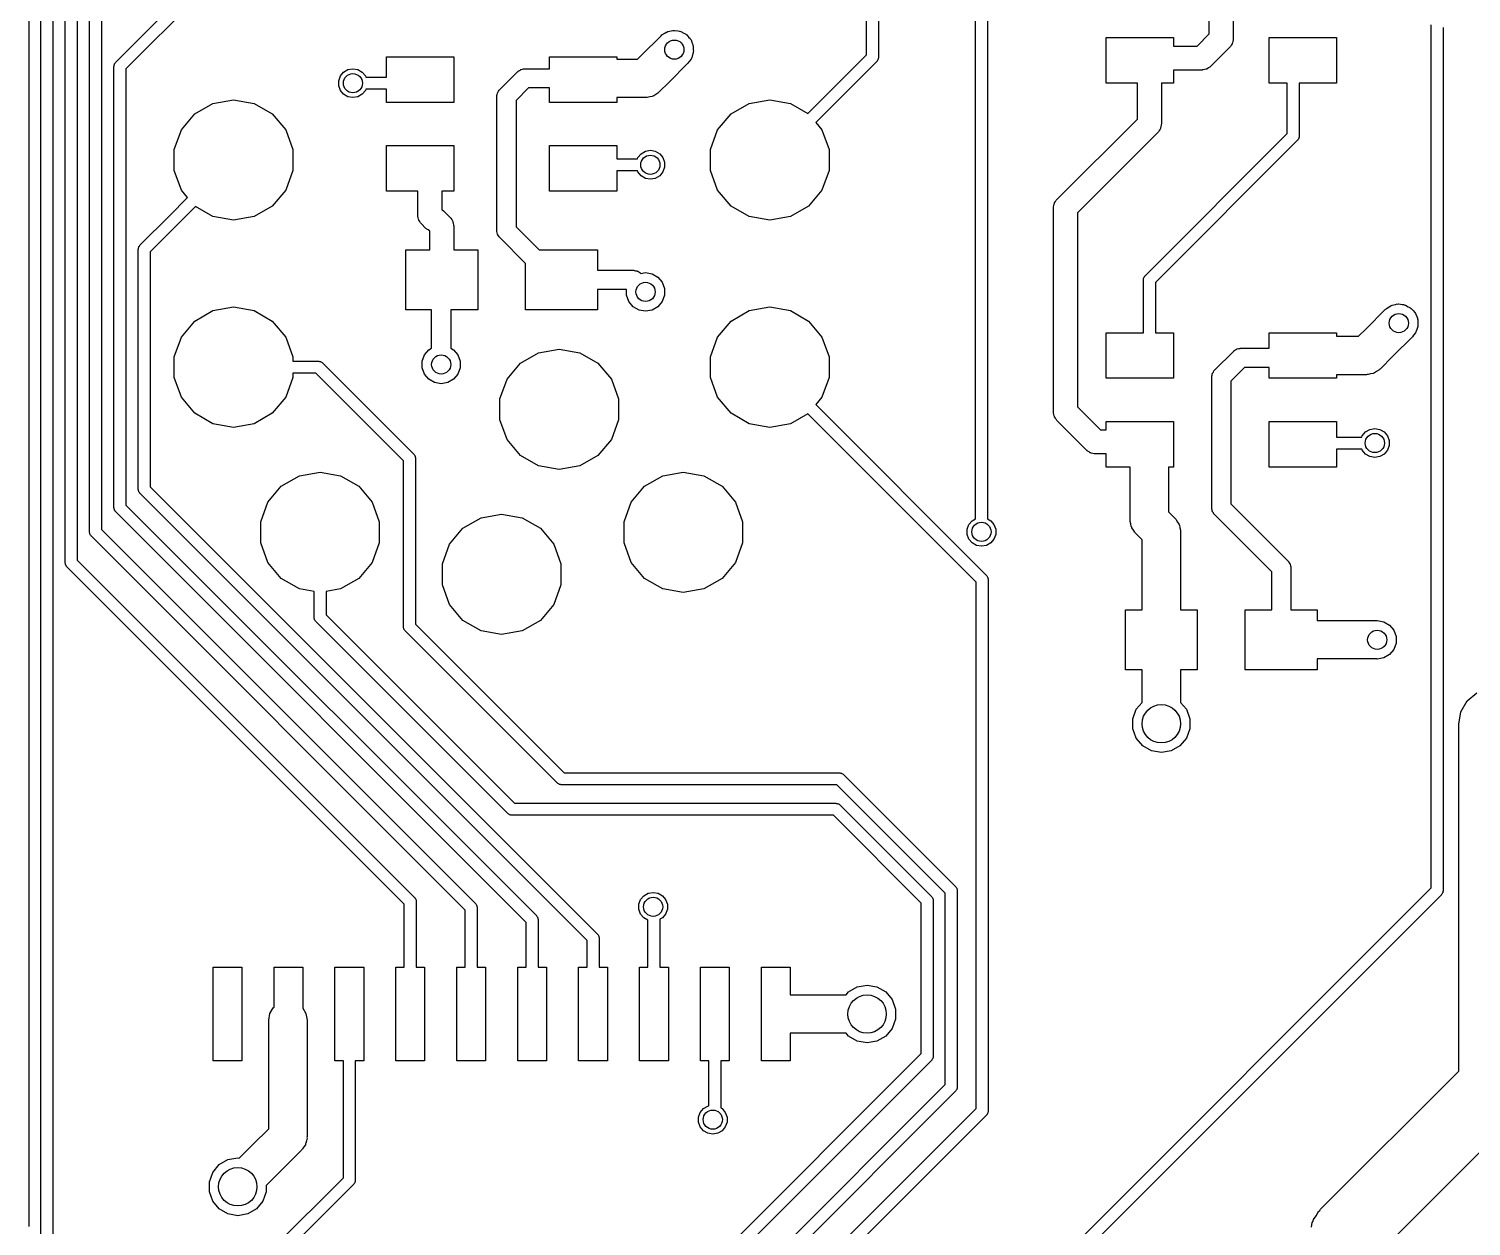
# Model space of a CAD drawing. Extents: x 74 to 228, y -104 to -43.
# Drawn here: x 100.14 to 130.21, y -82.22 to -57.27 of the extents above; entities that cross this region are included whole.
import ezdxf

# ---------------------------------------------------------------- set-up
doc = ezdxf.new("R2010")
doc.units = 0
doc.header["$MEASUREMENT"] = 0
doc.layers.add('BLACK', color=7, linetype='CONTINUOUS')

msp = doc.modelspace()

# ---------------------------------------------------------------- linework, layer by layer
at = {"layer": 'Black'}
for p, q in [((119.875, -67.4797), (119.875, -47.075)), ((120.125, -47), (120.125, -67.4797)), ((117.854, -50.779), (117.854, -57.859)), ((117.604, -57.8072), (117.604, -50.8308)), ((100.145, -54.2813), (100.145, -82.2245)), ((100.395, -82.9427), (100.395, -54.4795)), ((100.645, -54.5313), (100.645, -82.9945)), ((100.903, -68.3895), (100.903, -54.7215)), ((101.153, -54.7733), (101.153, -68.3377)), ((125.25, -55), (125.25, -57.475)), ((101.411, -67.7545), (101.411, -55.1477)), ((101.661, -55.1995), (101.661, -67.7027)), ((124.75, -57.3714), (124.75, -55.1036)), ((101.956, -57.9611), (103.454, -56.463)), ((103.619, -56.6513), (102.169, -58.1013)), ((112.917, -57.8172), (113.317, -57.4172)), ((113.317, -57.4172), (113.327, -57.4104)), ((113.327, -57.4104), (113.342, -57.3924)), ((113.342, -57.3924), (113.402, -57.3576)), ((113.402, -57.3576), (113.431, -57.3375)), ((113.431, -57.3375), (113.442, -57.3344)), ((113.442, -57.3344), (113.463, -57.3227)), ((113.463, -57.3227), (113.531, -57.3106)), ((113.531, -57.3106), (113.565, -57.3015)), ((113.565, -57.3015), (113.577, -57.3026)), ((113.577, -57.3026), (113.6, -57.2985)), ((113.6, -57.2985), (113.669, -57.3106)), ((113.669, -57.3106), (113.704, -57.3136)), ((113.704, -57.3136), (113.714, -57.3186)), ((113.714, -57.3186), (113.737, -57.3227)), ((113.737, -57.3227), (113.798, -57.3576)), ((113.798, -57.3576), (113.829, -57.3723)), ((113.829, -57.3723), (113.838, -57.3807)), ((113.838, -57.3807), (113.858, -57.3924)), ((113.858, -57.3924), (113.903, -57.4458)), ((124.496, -57.625), (124.75, -57.3714)), ((129.375, -75.1722), (129.375, -57.1842)), ((129.625, -57.236), (129.625, -75.224)), ((113.903, -57.4458), (113.928, -57.4706)), ((113.928, -57.4706), (113.933, -57.4813)), ((113.933, -57.4813), (113.948, -57.4992)), ((113.948, -57.4992), (113.972, -57.5648)), ((113.972, -57.5648), (113.986, -57.5965)), ((113.986, -57.5965), (113.987, -57.6082)), ((113.987, -57.6082), (113.995, -57.6303)), ((113.995, -57.6303), (113.995, -57.7)), ((113.995, -57.7), (113.998, -57.7349)), ((122.6, -58.4), (122.6, -57.45)), ((122.6, -57.45), (124, -57.45)), ((124, -57.45), (124, -57.625)), ((124, -57.625), (124.496, -57.625)), ((125.177, -57.6518), (124.777, -58.0518)), ((125.183, -57.6428), (125.177, -57.6518)), ((125.192, -57.6357), (125.183, -57.6428)), ((125.208, -57.6074), (125.192, -57.6357)), ((125.227, -57.5807), (125.208, -57.6074)), ((125.229, -57.57), (125.227, -57.5807)), ((125.235, -57.5605), (125.229, -57.57)), ((125.241, -57.5283), (125.235, -57.5605)), ((125.249, -57.4968), (125.241, -57.5283)), ((125.25, -57.475), (125.248, -57.4858)), ((125.248, -57.4858), (125.249, -57.4968)), ((126, -58.4), (126, -57.45)), ((126, -57.45), (127.4, -57.45)), ((127.4, -57.45), (127.4, -58.4)), ((101.924, -58.0228), (101.927, -58.0067)), ((101.927, -58.0067), (101.93, -58.002)), ((101.93, -58.002), (101.931, -57.9967)), ((101.931, -57.9967), (101.941, -57.9833)), ((101.941, -57.9833), (101.949, -57.9692)), ((101.949, -57.9692), (101.953, -57.9656)), ((101.953, -57.9656), (101.956, -57.9611)), ((107.6, -58.275), (107.6, -57.85)), ((107.6, -57.85), (109, -57.85)), ((109, -57.85), (109, -58.8)), ((111, -58.1), (111, -57.85)), ((111, -57.85), (112.4, -57.85)), ((112.4, -57.85), (112.4, -57.9)), ((112.4, -57.9), (112.834, -57.9)), ((112.834, -57.9), (112.917, -57.8172)), ((112.917, -57.8172), (112.917, -57.8172)), ((113.883, -57.9828), (113.483, -58.3828)), ((113.903, -57.9542), (113.883, -57.9828)), ((113.948, -57.9008), (113.903, -57.9542)), ((113.956, -57.8787), (113.948, -57.9008)), ((113.963, -57.8691), (113.956, -57.8787)), ((113.972, -57.8352), (113.963, -57.8691)), ((113.995, -57.7697), (113.972, -57.8352)), ((113.998, -57.7349), (113.995, -57.7462)), ((113.995, -57.7462), (113.995, -57.7697)), ((116.381, -59.0307), (117.604, -57.8072)), ((117.817, -57.9474), (116.546, -59.219)), ((117.821, -57.9429), (117.817, -57.9474)), ((117.825, -57.9393), (117.821, -57.9429)), ((117.833, -57.9252), (117.825, -57.9393)), ((117.842, -57.9118), (117.833, -57.9252)), ((117.844, -57.9065), (117.842, -57.9118)), ((117.846, -57.9018), (117.844, -57.9065)), ((117.849, -57.8857), (117.846, -57.9018)), ((117.854, -57.8699), (117.849, -57.8857)), ((117.854, -57.859), (117.853, -57.8644)), ((117.853, -57.8644), (117.854, -57.8699)), ((101.919, -58.0495), (101.92, -58.0441)), ((101.919, -67.2465), (101.919, -58.0495)), ((101.92, -58.0386), (101.924, -58.0228)), ((101.92, -58.0441), (101.92, -58.0386)), ((102.169, -58.1013), (102.169, -67.1947)), ((106.603, -58.3477), (106.639, -58.2494)), ((106.639, -58.2494), (106.706, -58.1693)), ((106.706, -58.1693), (106.797, -58.117)), ((106.797, -58.117), (106.9, -58.0989)), ((106.9, -58.0989), (107.003, -58.117)), ((107.003, -58.117), (107.094, -58.1693)), ((107.094, -58.1693), (107.161, -58.2494)), ((107.161, -58.2494), (107.17, -58.275)), ((107.17, -58.275), (107.324, -58.275)), ((107.324, -58.275), (107.6, -58.275)), ((109.959, -58.5336), (110.334, -58.1586)), ((110.334, -58.1586), (110.341, -58.1535)), ((110.341, -58.1535), (110.346, -58.1468)), ((110.346, -58.1468), (110.369, -58.1337)), ((110.369, -58.1337), (110.39, -58.1187)), ((110.39, -58.1187), (110.399, -58.1165)), ((110.399, -58.1165), (110.407, -58.1121)), ((110.407, -58.1121), (110.432, -58.1075)), ((110.432, -58.1075), (110.458, -58.1008)), ((110.458, -58.1008), (110.466, -58.1015)), ((110.466, -58.1015), (110.475, -58.1)), ((110.475, -58.1), (111, -58.1)), ((124.6, -58.125), (124, -58.125)), ((124, -58.125), (124, -58.4)), ((124.611, -58.1231), (124.6, -58.125)), ((124.622, -58.124), (124.611, -58.1231)), ((124.653, -58.1156), (124.622, -58.124)), ((124.686, -58.1099), (124.653, -58.1156)), ((124.695, -58.1044), (124.686, -58.1099)), ((124.706, -58.1016), (124.695, -58.1044)), ((124.732, -58.0828), (124.706, -58.1016)), ((124.761, -58.0665), (124.732, -58.0828)), ((124.768, -58.0581), (124.761, -58.0665)), ((124.777, -58.0518), (124.768, -58.0581)), ((106.603, -58.4523), (106.603, -58.3477)), ((106.639, -58.5506), (106.603, -58.4523)), ((106.706, -58.6307), (106.639, -58.5506)), ((107.161, -58.5506), (107.094, -58.6307)), ((107.17, -58.525), (107.161, -58.5506)), ((107.324, -58.525), (107.17, -58.525)), ((107.6, -58.525), (107.324, -58.525)), ((107.6, -58.8), (107.6, -58.525)), ((109.908, -58.6323), (109.912, -58.6066)), ((109.912, -58.6066), (109.916, -58.599)), ((109.916, -58.599), (109.919, -58.5905)), ((109.919, -58.5905), (109.934, -58.5691)), ((109.934, -58.5691), (109.947, -58.5464)), ((109.947, -58.5464), (109.954, -58.5408)), ((109.954, -58.5408), (109.959, -58.5336)), ((110.558, -58.5), (110.3, -58.7578)), ((111, -58.5), (110.558, -58.5)), ((111, -58.8), (111, -58.5)), ((113.257, -58.6064), (113.212, -58.6325)), ((113.268, -58.5929), (113.257, -58.6064)), ((113.283, -58.5828), (113.268, -58.5929)), ((113.483, -58.3828), (113.283, -58.5828)), ((113.483, -58.3828), (113.483, -58.3828)), ((123.25, -58.4), (122.6, -58.4)), ((123.25, -59.1464), (123.25, -58.4)), ((124, -58.4), (123.75, -58.4)), ((123.75, -58.4), (123.75, -59.25)), ((126.375, -58.4), (126, -58.4)), ((126.375, -59.4482), (126.375, -58.4)), ((127.4, -58.4), (126.625, -58.4)), ((126.625, -58.4), (126.625, -59.5)), ((103.605, -59.0388), (103.983, -58.8209)), ((103.983, -58.8209), (104.412, -58.7452)), ((104.412, -58.7452), (104.841, -58.8209)), ((104.841, -58.8209), (105.219, -59.0388)), ((106.797, -58.683), (106.706, -58.6307)), ((106.9, -58.7011), (106.797, -58.683)), ((107.003, -58.683), (106.9, -58.7011)), ((107.094, -58.6307), (107.003, -58.683)), ((109, -58.8), (107.6, -58.8)), ((109.9, -58.675), (109.902, -58.6663)), ((109.9, -61.475), (109.9, -58.675)), ((109.901, -58.6576), (109.908, -58.6323)), ((109.902, -58.6663), (109.901, -58.6576)), ((110.3, -58.7578), (110.3, -61.3922)), ((112.4, -58.8), (111, -58.8)), ((113, -58.7), (112.4, -58.7)), ((112.4, -58.7), (112.4, -58.8)), ((113.017, -58.6969), (113, -58.7)), ((113.035, -58.6985), (113.017, -58.6969)), ((113.085, -58.685), (113.035, -58.6985)), ((113.137, -58.6759), (113.085, -58.685)), ((113.152, -58.6671), (113.137, -58.6759)), ((113.169, -58.6625), (113.152, -58.6671)), ((113.212, -58.6325), (113.169, -58.6625)), ((114.781, -59.0388), (115.159, -58.8209)), ((115.159, -58.8209), (115.588, -58.7452)), ((115.588, -58.7452), (116.017, -58.8209)), ((116.017, -58.8209), (116.381, -59.0307)), ((103.325, -59.3726), (103.605, -59.0388)), ((105.219, -59.0388), (105.499, -59.3726)), ((114.501, -59.3726), (114.781, -59.0388)), ((116.546, -59.219), (116.675, -59.3726)), ((121.573, -60.8232), (123.25, -59.1464)), ((103.176, -59.7821), (103.325, -59.3726)), ((105.499, -59.3726), (105.648, -59.7821)), ((114.352, -59.7821), (114.501, -59.3726)), ((116.675, -59.3726), (116.824, -59.7821)), ((123.677, -59.4268), (122, -61.1036)), ((123.412, -62.4116), (126.375, -59.4482)), ((123.683, -59.4178), (123.677, -59.4268)), ((123.692, -59.4107), (123.683, -59.4178)), ((123.708, -59.3824), (123.692, -59.4107)), ((123.727, -59.3557), (123.708, -59.3824)), ((123.729, -59.345), (123.727, -59.3557)), ((123.735, -59.3355), (123.729, -59.345)), ((123.741, -59.3033), (123.735, -59.3355)), ((123.749, -59.2718), (123.741, -59.3033)), ((123.75, -59.25), (123.748, -59.2608)), ((123.748, -59.2608), (123.749, -59.2718)), ((126.625, -59.5109), (126.62, -59.5267)), ((126.625, -59.5), (126.624, -59.5054)), ((126.624, -59.5054), (126.625, -59.5109)), ((103.176, -60.2179), (103.176, -59.7821)), ((105.648, -59.7821), (105.648, -60.2179)), ((107.6, -60.65), (107.6, -59.7)), ((107.6, -59.7), (109, -59.7)), ((109, -59.7), (109, -60.65)), ((111, -60.65), (111, -59.7)), ((111, -59.7), (112.4, -59.7)), ((112.4, -59.7), (112.4, -59.975)), ((112.906, -59.8693), (112.997, -59.817)), ((112.997, -59.817), (113.1, -59.7989)), ((113.1, -59.7989), (113.203, -59.817)), ((113.203, -59.817), (113.294, -59.8693)), ((114.352, -60.2179), (114.352, -59.7821)), ((116.824, -59.7821), (116.824, -60.2179)), ((126.588, -59.5884), (123.625, -62.5518)), ((126.592, -59.5839), (126.588, -59.5884)), ((126.596, -59.5803), (126.592, -59.5839)), ((126.604, -59.5662), (126.596, -59.5803)), ((126.613, -59.5528), (126.604, -59.5662)), ((126.615, -59.5475), (126.613, -59.5528)), ((126.617, -59.5428), (126.615, -59.5475)), ((126.62, -59.5267), (126.617, -59.5428)), ((112.4, -59.975), (112.676, -59.975)), ((112.676, -59.975), (112.83, -59.975)), ((112.83, -59.975), (112.839, -59.9494)), ((112.839, -59.9494), (112.906, -59.8693)), ((113.294, -59.8693), (113.361, -59.9494)), ((113.361, -59.9494), (113.397, -60.0477)), ((113.397, -60.0477), (113.397, -60.1523)), ((103.325, -60.6274), (103.176, -60.2179)), ((105.648, -60.2179), (105.499, -60.6274)), ((112.676, -60.225), (112.4, -60.225)), ((112.4, -60.225), (112.4, -60.65)), ((112.83, -60.225), (112.676, -60.225)), ((112.839, -60.2506), (112.83, -60.225)), ((112.906, -60.3307), (112.839, -60.2506)), ((112.997, -60.383), (112.906, -60.3307)), ((113.1, -60.4011), (112.997, -60.383)), ((113.203, -60.383), (113.1, -60.4011)), ((113.294, -60.3307), (113.203, -60.383)), ((113.361, -60.2506), (113.294, -60.3307)), ((113.397, -60.1523), (113.361, -60.2506)), ((114.501, -60.6274), (114.352, -60.2179)), ((116.824, -60.2179), (116.675, -60.6274)), ((103.454, -60.781), (103.325, -60.6274)), ((105.499, -60.6274), (105.219, -60.9612)), ((108.25, -60.65), (107.6, -60.65)), ((108.25, -61.15), (108.25, -60.65)), ((109, -60.65), (108.75, -60.65)), ((108.75, -60.65), (108.75, -61.037)), ((112.4, -60.65), (111, -60.65)), ((114.781, -60.9612), (114.501, -60.6274)), ((116.675, -60.6274), (116.395, -60.9612)), ((103.074, -61.1616), (103.454, -60.781)), ((103.619, -60.9693), (103.25, -61.3384)), ((103.983, -61.1791), (103.619, -60.9693)), ((105.219, -60.9612), (104.841, -61.1791)), ((115.159, -61.1791), (114.781, -60.9612)), ((116.395, -60.9612), (116.017, -61.1791)), ((121.5, -61), (121.502, -60.9892)), ((121.5, -65.25), (121.5, -61)), ((121.501, -60.9782), (121.509, -60.9467)), ((121.502, -60.9892), (121.501, -60.9782)), ((121.509, -60.9467), (121.515, -60.9145)), ((121.515, -60.9145), (121.521, -60.905)), ((121.521, -60.905), (121.523, -60.8943)), ((121.523, -60.8943), (121.542, -60.8676)), ((121.542, -60.8676), (121.558, -60.8393)), ((121.558, -60.8393), (121.567, -60.8322)), ((121.567, -60.8322), (121.573, -60.8232)), ((102.464, -61.7711), (103.074, -61.1616)), ((103.074, -61.1616), (103.074, -61.1616)), ((104.412, -61.2548), (103.983, -61.1791)), ((104.841, -61.1791), (104.412, -61.2548)), ((108.252, -61.1608), (108.25, -61.15)), ((108.251, -61.1718), (108.252, -61.1608)), ((108.259, -61.2033), (108.251, -61.1718)), ((108.265, -61.2355), (108.259, -61.2033)), ((108.271, -61.245), (108.265, -61.2355)), ((108.273, -61.2557), (108.271, -61.245)), ((108.292, -61.2824), (108.273, -61.2557)), ((108.308, -61.3107), (108.292, -61.2824)), ((108.317, -61.3178), (108.308, -61.3107)), ((108.323, -61.3268), (108.317, -61.3178)), ((108.423, -61.4268), (108.323, -61.3268)), ((108.75, -61.037), (108.757, -61.0422)), ((108.757, -61.0422), (108.786, -61.0585)), ((108.786, -61.0585), (108.793, -61.0669)), ((108.793, -61.0669), (108.802, -61.0732)), ((108.802, -61.0732), (108.927, -61.1982)), ((108.927, -61.1982), (108.933, -61.2072)), ((108.933, -61.2072), (108.942, -61.2143)), ((108.942, -61.2143), (108.958, -61.2426)), ((108.958, -61.2426), (108.977, -61.2693)), ((108.977, -61.2693), (108.979, -61.28)), ((108.979, -61.28), (108.985, -61.2895)), ((108.985, -61.2895), (108.991, -61.3217)), ((108.991, -61.3217), (108.999, -61.3532)), ((115.588, -61.2548), (115.159, -61.1791)), ((116.017, -61.1791), (115.588, -61.2548)), ((122, -61.1036), (122, -65.1464)), ((103.25, -61.3384), (102.677, -61.9113)), ((103.25, -61.3384), (103.25, -61.3384)), ((108.432, -61.4331), (108.423, -61.4268)), ((108.439, -61.4415), (108.432, -61.4331)), ((108.468, -61.4578), (108.439, -61.4415)), ((108.494, -61.4766), (108.468, -61.4578)), ((108.499, -61.4779), (108.494, -61.4766)), ((108.5, -61.4786), (108.499, -61.4779)), ((108.5, -61.875), (108.5, -61.4786)), ((108.999, -61.3532), (108.998, -61.3642)), ((108.998, -61.3642), (109, -61.375)), ((109, -61.375), (109, -61.875)), ((109.902, -61.4837), (109.9, -61.475)), ((109.901, -61.4924), (109.902, -61.4837)), ((109.908, -61.5177), (109.901, -61.4924)), ((109.912, -61.5434), (109.908, -61.5177)), ((109.916, -61.551), (109.912, -61.5434)), ((109.919, -61.5595), (109.916, -61.551)), ((109.934, -61.5809), (109.919, -61.5595)), ((109.947, -61.6036), (109.934, -61.5809)), ((109.954, -61.6092), (109.947, -61.6036)), ((109.959, -61.6164), (109.954, -61.6092)), ((110.5, -62.1578), (109.959, -61.6164)), ((110.3, -61.3922), (110.783, -61.875)), ((102.427, -61.8595), (102.428, -61.8541)), ((102.427, -66.8655), (102.427, -61.8595)), ((102.428, -61.8486), (102.432, -61.8328)), ((102.428, -61.8541), (102.428, -61.8486)), ((102.432, -61.8328), (102.435, -61.8167)), ((102.435, -61.8167), (102.438, -61.812)), ((102.438, -61.812), (102.439, -61.8067)), ((102.439, -61.8067), (102.449, -61.7933)), ((102.449, -61.7933), (102.457, -61.7792)), ((102.457, -61.7792), (102.461, -61.7756)), ((102.461, -61.7756), (102.464, -61.7711)), ((102.677, -61.9113), (102.677, -66.8137)), ((108, -63.125), (108, -61.875)), ((108, -61.875), (108.5, -61.875)), ((109, -61.875), (109.5, -61.875)), ((109.5, -61.875), (109.5, -63.125)), ((110.783, -61.875), (112, -61.875)), ((112, -61.875), (112, -62.3)), ((110.5, -63.125), (110.5, -62.1578)), ((112, -62.3), (112.75, -62.3)), ((112.75, -62.3), (112.759, -62.3015)), ((112.759, -62.3015), (112.767, -62.3008)), ((112.767, -62.3008), (112.793, -62.3075)), ((112.793, -62.3075), (112.818, -62.3121)), ((112.818, -62.3121), (112.826, -62.3165)), ((112.826, -62.3165), (112.835, -62.3187)), ((112.835, -62.3187), (112.856, -62.3337)), ((112.856, -62.3337), (112.879, -62.3468)), ((112.879, -62.3468), (112.884, -62.3535)), ((112.884, -62.3535), (112.891, -62.3586)), ((112.891, -62.3586), (112.899, -62.3663)), ((112.899, -62.3663), (113, -62.3485)), ((113, -62.3485), (113.137, -62.3727)), ((113.137, -62.3727), (113.258, -62.4424)), ((113.258, -62.4424), (113.348, -62.5492)), ((123.375, -62.4891), (123.38, -62.4733)), ((123.376, -62.4946), (123.375, -62.4891)), ((123.375, -62.5), (123.376, -62.4946)), ((123.375, -63.6), (123.375, -62.5)), ((123.38, -62.4733), (123.383, -62.4572)), ((123.383, -62.4572), (123.385, -62.4525)), ((123.385, -62.4525), (123.387, -62.4472)), ((123.387, -62.4472), (123.396, -62.4338)), ((123.396, -62.4338), (123.404, -62.4197)), ((123.404, -62.4197), (123.408, -62.4161)), ((123.408, -62.4161), (123.412, -62.4116)), ((112.605, -62.7), (112, -62.7)), ((112, -62.7), (112, -63.125)), ((112.605, -62.8197), (112.605, -62.7)), ((112.652, -62.9508), (112.605, -62.8197)), ((113.348, -62.5492), (113.395, -62.6803)), ((113.395, -62.8197), (113.348, -62.9508)), ((113.395, -62.6803), (113.395, -62.8197)), ((123.625, -62.5518), (123.625, -63.6)), ((103.983, -63.1389), (104.412, -63.0632)), ((104.412, -63.0632), (104.841, -63.1389)), ((108.54, -63.125), (108, -63.125)), ((108.54, -63.9209), (108.54, -63.125)), ((109.5, -63.125), (108.94, -63.125)), ((108.94, -63.125), (108.94, -63.9209)), ((112, -63.125), (110.5, -63.125)), ((112.742, -63.0576), (112.652, -62.9508)), ((112.863, -63.1273), (112.742, -63.0576)), ((113, -63.1515), (112.863, -63.1273)), ((113.137, -63.1273), (113, -63.1515)), ((113.258, -63.0576), (113.137, -63.1273)), ((113.348, -62.9508), (113.258, -63.0576)), ((115.159, -63.1389), (115.588, -63.0632)), ((115.588, -63.0632), (116.017, -63.1389)), ((128.017, -63.5172), (128.417, -63.1172)), ((128.417, -63.1172), (128.427, -63.1104)), ((128.427, -63.1104), (128.442, -63.0924)), ((128.442, -63.0924), (128.502, -63.0575)), ((128.502, -63.0575), (128.531, -63.0375)), ((128.531, -63.0375), (128.542, -63.0344)), ((128.542, -63.0344), (128.563, -63.0227)), ((128.563, -63.0227), (128.631, -63.0106)), ((128.631, -63.0106), (128.665, -63.0015)), ((128.665, -63.0015), (128.677, -63.0025)), ((128.677, -63.0025), (128.7, -62.9985)), ((128.7, -62.9985), (128.769, -63.0106)), ((128.769, -63.0106), (128.804, -63.0136)), ((128.804, -63.0136), (128.814, -63.0186)), ((128.814, -63.0186), (128.837, -63.0227)), ((128.837, -63.0227), (128.898, -63.0575)), ((128.898, -63.0575), (128.929, -63.0723)), ((128.929, -63.0723), (128.938, -63.0807)), ((128.938, -63.0807), (128.958, -63.0924)), ((128.958, -63.0924), (129.003, -63.1458)), ((103.325, -63.6906), (103.605, -63.3568)), ((103.605, -63.3568), (103.983, -63.1389)), ((104.841, -63.1389), (105.219, -63.3568)), ((105.219, -63.3568), (105.499, -63.6906)), ((114.501, -63.6906), (114.781, -63.3568)), ((114.781, -63.3568), (115.159, -63.1389)), ((116.017, -63.1389), (116.395, -63.3568)), ((116.395, -63.3568), (116.675, -63.6906)), ((129.003, -63.1458), (129.028, -63.1706)), ((129.028, -63.1706), (129.033, -63.1813)), ((129.033, -63.1813), (129.048, -63.1992)), ((129.048, -63.1992), (129.072, -63.2648)), ((129.072, -63.2648), (129.086, -63.2965)), ((129.086, -63.2965), (129.087, -63.3082)), ((129.087, -63.3082), (129.095, -63.3303)), ((129.095, -63.3303), (129.095, -63.4)), ((129.095, -63.4), (129.098, -63.4349)), ((103.176, -64.1001), (103.325, -63.6906)), ((105.499, -63.6906), (105.648, -64.1001)), ((114.352, -64.1001), (114.501, -63.6906)), ((116.675, -63.6906), (116.824, -64.1001)), ((122.6, -64.55), (122.6, -63.6)), ((122.6, -63.6), (123.375, -63.6)), ((123.625, -63.6), (124, -63.6)), ((124, -63.6), (124, -64.55)), ((126, -63.925), (126, -63.6)), ((126, -63.6), (127.4, -63.6)), ((127.4, -63.6), (127.4, -63.675)), ((127.4, -63.675), (127.859, -63.675)), ((127.859, -63.675), (128.017, -63.5172)), ((128.983, -63.6828), (128.583, -64.0828)), ((129.003, -63.6542), (128.983, -63.6828)), ((129.048, -63.6008), (129.003, -63.6542)), ((129.056, -63.5787), (129.048, -63.6008)), ((129.063, -63.569), (129.056, -63.5787)), ((129.072, -63.5352), (129.063, -63.569)), ((129.095, -63.4697), (129.072, -63.5352)), ((129.098, -63.4349), (129.095, -63.4462)), ((129.095, -63.4462), (129.095, -63.4697)), ((108.392, -64.0612), (108.482, -63.9544)), ((108.482, -63.9544), (108.54, -63.9209)), ((108.94, -63.9209), (108.998, -63.9544)), ((108.998, -63.9544), (109.088, -64.0612)), ((110.393, -64.2358), (110.771, -64.0179)), ((110.771, -64.0179), (111.2, -63.9422)), ((111.2, -63.9422), (111.629, -64.0179)), ((111.629, -64.0179), (112.007, -64.2358)), ((124.859, -64.3836), (125.259, -63.9836)), ((125.259, -63.9836), (125.266, -63.9785)), ((125.266, -63.9785), (125.271, -63.9718)), ((125.271, -63.9718), (125.294, -63.9587)), ((125.294, -63.9587), (125.315, -63.9437)), ((125.315, -63.9437), (125.324, -63.9415)), ((125.324, -63.9415), (125.332, -63.9371)), ((125.332, -63.9371), (125.357, -63.9325)), ((125.357, -63.9325), (125.383, -63.9258)), ((125.383, -63.9258), (125.391, -63.9265)), ((125.391, -63.9265), (125.4, -63.925)), ((125.4, -63.925), (126, -63.925)), ((103.176, -64.5359), (103.176, -64.1001)), ((105.648, -64.1001), (105.648, -64.193)), ((105.648, -64.193), (106.18, -64.193)), ((106.18, -64.193), (106.185, -64.194)), ((106.185, -64.194), (106.191, -64.1935)), ((106.191, -64.1935), (106.206, -64.1977)), ((106.206, -64.1977), (106.223, -64.2005)), ((106.223, -64.2005), (106.227, -64.2033)), ((106.227, -64.2033), (106.233, -64.2047)), ((106.233, -64.2047), (106.246, -64.2141)), ((106.246, -64.2141), (106.26, -64.2222)), ((106.26, -64.2222), (106.264, -64.2265)), ((106.264, -64.2265), (106.268, -64.2296)), ((106.268, -64.2296), (108.165, -66.1268)), ((108.345, -64.1923), (108.392, -64.0612)), ((108.345, -64.3317), (108.345, -64.1923)), ((108.392, -64.4628), (108.345, -64.3317)), ((109.088, -64.0612), (109.135, -64.1923)), ((109.135, -64.3317), (109.088, -64.4628)), ((109.135, -64.1923), (109.135, -64.3317)), ((110.113, -64.5696), (110.393, -64.2358)), ((112.007, -64.2358), (112.287, -64.5696)), ((114.352, -64.5359), (114.352, -64.1001)), ((116.824, -64.1001), (116.824, -64.5359)), ((125.483, -64.325), (125.2, -64.6078)), ((126, -64.325), (125.483, -64.325)), ((126, -64.55), (126, -64.325)), ((128.583, -64.0828), (128.308, -64.3578)), ((103.325, -64.9454), (103.176, -64.5359)), ((105.648, -64.5359), (105.499, -64.9454)), ((106.128, -64.443), (105.648, -64.443)), ((105.648, -64.443), (105.648, -64.5359)), ((107.952, -66.267), (106.128, -64.443)), ((108.482, -64.5696), (108.392, -64.4628)), ((108.603, -64.6393), (108.482, -64.5696)), ((108.998, -64.5696), (108.877, -64.6393)), ((109.088, -64.4628), (108.998, -64.5696)), ((109.964, -64.9791), (110.113, -64.5696)), ((112.287, -64.5696), (112.436, -64.9791)), ((114.501, -64.9454), (114.352, -64.5359)), ((116.824, -64.5359), (116.675, -64.9454)), ((124, -64.55), (122.6, -64.55)), ((124.8, -64.525), (124.802, -64.5163)), ((124.8, -67.25), (124.8, -64.525)), ((124.801, -64.5076), (124.808, -64.4823)), ((124.802, -64.5163), (124.801, -64.5076)), ((124.808, -64.4823), (124.812, -64.4566)), ((124.812, -64.4566), (124.816, -64.449)), ((124.816, -64.449), (124.819, -64.4405)), ((124.819, -64.4405), (124.834, -64.4191)), ((124.834, -64.4191), (124.847, -64.3964)), ((124.847, -64.3964), (124.854, -64.3908)), ((124.854, -64.3908), (124.859, -64.3836)), ((125.2, -64.6078), (125.2, -67.1672)), ((127.4, -64.55), (126, -64.55)), ((128.025, -64.475), (127.4, -64.475)), ((127.4, -64.475), (127.4, -64.55)), ((128.042, -64.4719), (128.025, -64.475)), ((128.06, -64.4735), (128.042, -64.4719)), ((128.11, -64.46), (128.06, -64.4735)), ((128.162, -64.4509), (128.11, -64.46)), ((128.177, -64.4421), (128.162, -64.4509)), ((128.194, -64.4375), (128.177, -64.4421)), ((128.237, -64.4075), (128.194, -64.4375)), ((128.282, -64.3814), (128.237, -64.4075)), ((128.293, -64.3679), (128.282, -64.3814)), ((128.308, -64.3578), (128.293, -64.3679)), ((108.74, -64.6635), (108.603, -64.6393)), ((108.877, -64.6393), (108.74, -64.6635)), ((103.605, -65.2792), (103.325, -64.9454)), ((105.499, -64.9454), (105.219, -65.2792)), ((109.964, -65.4149), (109.964, -64.9791)), ((112.436, -64.9791), (112.436, -65.4149)), ((114.781, -65.2792), (114.501, -64.9454)), ((116.675, -64.9454), (116.546, -65.099)), ((116.546, -65.099), (120.103, -68.6566)), ((122, -65.1464), (122.479, -65.625)), ((103.983, -65.4971), (103.605, -65.2792)), ((104.412, -65.5728), (103.983, -65.4971)), ((104.841, -65.4971), (104.412, -65.5728)), ((105.219, -65.2792), (104.841, -65.4971)), ((110.113, -65.8244), (109.964, -65.4149)), ((112.436, -65.4149), (112.287, -65.8244)), ((115.159, -65.4971), (114.781, -65.2792)), ((115.588, -65.5728), (115.159, -65.4971)), ((116.017, -65.4971), (115.588, -65.5728)), ((116.381, -65.2873), (116.017, -65.4971)), ((119.89, -68.7968), (116.381, -65.2873)), ((121.502, -65.2608), (121.5, -65.25)), ((121.501, -65.2718), (121.502, -65.2608)), ((121.509, -65.3033), (121.501, -65.2718)), ((121.515, -65.3355), (121.509, -65.3033)), ((121.521, -65.345), (121.515, -65.3355)), ((121.523, -65.3557), (121.521, -65.345)), ((121.542, -65.3824), (121.523, -65.3557)), ((121.558, -65.4107), (121.542, -65.3824)), ((121.567, -65.4178), (121.558, -65.4107)), ((121.573, -65.4268), (121.567, -65.4178)), ((122.198, -66.0518), (121.573, -65.4268)), ((122.6, -65.625), (122.6, -65.45)), ((122.6, -65.45), (124, -65.45)), ((124, -65.45), (124, -66.4)), ((126, -66.4), (126, -65.45)), ((126, -65.45), (127.4, -65.45)), ((127.4, -65.45), (127.4, -65.775)), ((110.393, -66.1582), (110.113, -65.8244)), ((112.287, -65.8244), (112.007, -66.1582)), ((122.479, -65.625), (122.6, -65.625)), ((127.4, -65.775), (127.776, -65.775)), ((127.776, -65.775), (127.93, -65.775)), ((127.93, -65.775), (127.939, -65.7494)), ((127.939, -65.7494), (128.006, -65.6693)), ((128.006, -65.6693), (128.097, -65.617)), ((128.097, -65.617), (128.2, -65.5989)), ((128.2, -65.5989), (128.303, -65.617)), ((128.303, -65.617), (128.394, -65.6693)), ((128.394, -65.6693), (128.461, -65.7494)), ((128.461, -65.7494), (128.497, -65.8477)), ((108.165, -66.1268), (108.169, -66.1313)), ((108.169, -66.1313), (108.173, -66.1349)), ((108.173, -66.1349), (108.181, -66.149)), ((122.207, -66.0581), (122.198, -66.0518)), ((122.214, -66.0665), (122.207, -66.0581)), ((122.243, -66.0828), (122.214, -66.0665)), ((122.269, -66.1016), (122.243, -66.0828)), ((122.28, -66.1044), (122.269, -66.1016)), ((122.289, -66.1099), (122.28, -66.1044)), ((122.322, -66.1156), (122.289, -66.1099)), ((122.353, -66.124), (122.322, -66.1156)), ((122.364, -66.1231), (122.353, -66.124)), ((122.375, -66.125), (122.364, -66.1231)), ((122.6, -66.125), (122.375, -66.125)), ((122.6, -66.4), (122.6, -66.125)), ((127.776, -66.025), (127.4, -66.025)), ((127.4, -66.025), (127.4, -66.4)), ((127.93, -66.025), (127.776, -66.025)), ((127.939, -66.0506), (127.93, -66.025)), ((128.006, -66.1307), (127.939, -66.0506)), ((128.097, -66.183), (128.006, -66.1307)), ((128.394, -66.1307), (128.303, -66.183)), ((128.461, -66.0506), (128.394, -66.1307)), ((128.497, -65.9523), (128.461, -66.0506)), ((128.497, -65.8477), (128.497, -65.9523)), ((107.952, -69.723), (107.952, -66.267)), ((108.181, -66.149), (108.19, -66.1624)), ((108.19, -66.1624), (108.192, -66.1677)), ((108.192, -66.1677), (108.194, -66.1725)), ((108.194, -66.1725), (108.197, -66.1886)), ((108.197, -66.1886), (108.202, -66.2043)), ((108.202, -66.2043), (108.201, -66.2098)), ((108.201, -66.2098), (108.202, -66.2152)), ((108.202, -66.2152), (108.202, -69.6712)), ((110.771, -66.3761), (110.393, -66.1582)), ((111.2, -66.4518), (110.771, -66.3761)), ((111.629, -66.3761), (111.2, -66.4518)), ((112.007, -66.1582), (111.629, -66.3761)), ((123.1, -66.4), (122.6, -66.4)), ((123.1, -67.5), (123.1, -66.4)), ((124, -66.4), (123.9, -66.4)), ((123.9, -66.4), (123.9, -67.3343)), ((127.4, -66.4), (126, -66.4)), ((128.2, -66.2011), (128.097, -66.183)), ((128.303, -66.183), (128.2, -66.2011)), ((105.407, -66.8008), (105.785, -66.5829)), ((105.785, -66.5829), (106.214, -66.5072)), ((106.214, -66.5072), (106.643, -66.5829)), ((106.643, -66.5829), (107.021, -66.8008)), ((112.979, -66.8008), (113.357, -66.5829)), ((113.357, -66.5829), (113.786, -66.5072)), ((113.786, -66.5072), (114.215, -66.5829)), ((114.215, -66.5829), (114.593, -66.8008)), ((102.428, -66.8709), (102.427, -66.8655)), ((102.428, -66.8764), (102.428, -66.8709)), ((102.432, -66.8922), (102.428, -66.8764)), ((102.435, -66.9083), (102.432, -66.8922)), ((102.438, -66.913), (102.435, -66.9083)), ((102.439, -66.9183), (102.438, -66.913)), ((102.449, -66.9317), (102.439, -66.9183)), ((102.457, -66.9458), (102.449, -66.9317)), ((102.461, -66.9494), (102.457, -66.9458)), ((102.464, -66.9539), (102.461, -66.9494)), ((111.78, -76.2698), (102.464, -66.9539)), ((102.677, -66.8137), (111.993, -76.1296)), ((105.127, -67.1346), (105.407, -66.8008)), ((107.021, -66.8008), (107.301, -67.1346)), ((112.699, -67.1346), (112.979, -66.8008)), ((114.593, -66.8008), (114.873, -67.1346)), ((101.92, -67.2519), (101.919, -67.2465)), ((101.92, -67.2574), (101.92, -67.2519)), ((101.924, -67.2732), (101.92, -67.2574)), ((101.927, -67.2893), (101.924, -67.2732)), ((101.93, -67.294), (101.927, -67.2893)), ((101.931, -67.2993), (101.93, -67.294)), ((101.941, -67.3127), (101.931, -67.2993)), ((101.949, -67.3268), (101.941, -67.3127)), ((101.953, -67.3304), (101.949, -67.3268)), ((101.956, -67.3349), (101.953, -67.3304)), ((110.51, -75.8888), (101.956, -67.3349)), ((102.169, -67.1947), (110.723, -75.7486)), ((104.978, -67.5441), (105.127, -67.1346)), ((107.301, -67.1346), (107.45, -67.5441)), ((112.55, -67.5441), (112.699, -67.1346)), ((114.873, -67.1346), (115.022, -67.5441)), ((123.9, -67.3343), (124.033, -67.4672)), ((124.802, -67.2587), (124.8, -67.25)), ((124.801, -67.2674), (124.802, -67.2587)), ((124.808, -67.2927), (124.801, -67.2674)), ((124.812, -67.3184), (124.808, -67.2927)), ((124.816, -67.326), (124.812, -67.3184)), ((124.819, -67.3345), (124.816, -67.326)), ((124.834, -67.3559), (124.819, -67.3345)), ((125.2, -67.1672), (126.391, -68.3586)), ((104.978, -67.9799), (104.978, -67.5441)), ((107.45, -67.5441), (107.45, -67.9799)), ((109.193, -67.6748), (109.571, -67.4569)), ((109.571, -67.4569), (110, -67.3812)), ((110, -67.3812), (110.429, -67.4569)), ((110.429, -67.4569), (110.807, -67.6748)), ((112.55, -67.9799), (112.55, -67.5441)), ((115.022, -67.5441), (115.022, -67.9799)), ((119.703, -67.6977), (119.739, -67.5994)), ((119.739, -67.5994), (119.806, -67.5193)), ((119.806, -67.5193), (119.875, -67.4797)), ((120.125, -67.4797), (120.194, -67.5193)), ((120.194, -67.5193), (120.261, -67.5994)), ((120.261, -67.5994), (120.297, -67.6977)), ((123.103, -67.5173), (123.1, -67.5)), ((123.102, -67.5349), (123.103, -67.5173)), ((123.115, -67.5853), (123.102, -67.5349)), ((123.124, -67.6368), (123.115, -67.5853)), ((123.133, -67.652), (123.124, -67.6368)), ((124.033, -67.4672), (124.043, -67.4816)), ((124.043, -67.4816), (124.056, -67.4929)), ((124.056, -67.4929), (124.083, -67.5381)), ((124.083, -67.5381), (124.113, -67.581)), ((124.113, -67.581), (124.117, -67.598)), ((124.117, -67.598), (124.126, -67.6132)), ((124.126, -67.6132), (124.135, -67.6647)), ((124.847, -67.3786), (124.834, -67.3559)), ((124.854, -67.3842), (124.847, -67.3786)), ((124.859, -67.3914), (124.854, -67.3842)), ((126.05, -68.5828), (124.859, -67.3914)), ((101.412, -67.7599), (101.411, -67.7545)), ((101.412, -67.7654), (101.412, -67.7599)), ((101.416, -67.7812), (101.412, -67.7654)), ((101.419, -67.7973), (101.416, -67.7812)), ((101.422, -67.802), (101.419, -67.7973)), ((101.423, -67.8073), (101.422, -67.802)), ((101.433, -67.8207), (101.423, -67.8073)), ((101.441, -67.8348), (101.433, -67.8207)), ((101.445, -67.8384), (101.441, -67.8348)), ((101.448, -67.8429), (101.445, -67.8384)), ((109.24, -75.6348), (101.448, -67.8429)), ((101.661, -67.7027), (109.453, -75.4946)), ((108.913, -68.0086), (109.193, -67.6748)), ((110.807, -67.6748), (111.087, -68.0086)), ((119.703, -67.8023), (119.703, -67.6977)), ((119.739, -67.9006), (119.703, -67.8023)), ((119.806, -67.9807), (119.739, -67.9006)), ((120.261, -67.9006), (120.194, -67.9807)), ((120.297, -67.8023), (120.261, -67.9006)), ((120.297, -67.6977), (120.297, -67.8023)), ((123.137, -67.669), (123.133, -67.652)), ((123.167, -67.7119), (123.137, -67.669)), ((123.194, -67.7571), (123.167, -67.7119)), ((123.207, -67.7684), (123.194, -67.7571)), ((123.217, -67.7828), (123.207, -67.7684)), ((123.35, -67.9157), (123.217, -67.7828)), ((123.35, -69.375), (123.35, -67.9157)), ((124.135, -67.6647), (124.148, -67.7151)), ((124.148, -67.7151), (124.147, -67.7327)), ((124.147, -67.7327), (124.15, -67.75)), ((124.15, -67.75), (124.15, -69.375)), ((105.127, -68.3894), (104.978, -67.9799)), ((107.45, -67.9799), (107.301, -68.3894)), ((108.764, -68.4181), (108.913, -68.0086)), ((111.087, -68.0086), (111.236, -68.4181)), ((112.699, -68.3894), (112.55, -67.9799)), ((115.022, -67.9799), (114.873, -68.3894)), ((119.897, -68.033), (119.806, -67.9807)), ((120, -68.0511), (119.897, -68.033)), ((120.103, -68.033), (120, -68.0511)), ((120.194, -67.9807), (120.103, -68.033)), ((100.904, -68.3949), (100.903, -68.3895)), ((100.904, -68.4004), (100.904, -68.3949)), ((100.908, -68.4162), (100.904, -68.4004)), ((100.911, -68.4323), (100.908, -68.4162)), ((100.914, -68.437), (100.911, -68.4323)), ((100.915, -68.4423), (100.914, -68.437)), ((100.925, -68.4557), (100.915, -68.4423)), ((100.933, -68.4698), (100.925, -68.4557)), ((100.937, -68.4734), (100.933, -68.4698)), ((100.94, -68.4779), (100.937, -68.4734)), ((107.97, -75.5078), (100.94, -68.4779)), ((101.153, -68.3377), (108.183, -75.3676)), ((105.407, -68.7232), (105.127, -68.3894)), ((107.301, -68.3894), (107.021, -68.7232)), ((108.764, -68.8539), (108.764, -68.4181)), ((111.236, -68.4181), (111.236, -68.8539)), ((112.979, -68.7232), (112.699, -68.3894)), ((114.873, -68.3894), (114.593, -68.7232)), ((126.391, -68.3586), (126.396, -68.3658)), ((126.396, -68.3658), (126.403, -68.3714)), ((126.403, -68.3714), (126.416, -68.3941)), ((126.416, -68.3941), (126.431, -68.4155)), ((126.431, -68.4155), (126.434, -68.424)), ((126.434, -68.424), (126.438, -68.4316)), ((126.438, -68.4316), (126.442, -68.4573)), ((126.442, -68.4573), (126.449, -68.4826)), ((126.449, -68.4826), (126.448, -68.4913)), ((126.448, -68.4913), (126.45, -68.5)), ((126.45, -68.5), (126.45, -69.375)), ((105.785, -68.9411), (105.407, -68.7232)), ((107.021, -68.7232), (106.643, -68.9411)), ((113.357, -68.9411), (112.979, -68.7232)), ((114.593, -68.7232), (114.215, -68.9411)), ((119.89, -79.7677), (119.89, -68.7968)), ((120.103, -68.6566), (120.107, -68.6611)), ((120.107, -68.6611), (120.111, -68.6647)), ((120.111, -68.6647), (120.119, -68.6788)), ((120.119, -68.6788), (120.128, -68.6922)), ((120.128, -68.6922), (120.13, -68.6975)), ((120.13, -68.6975), (120.132, -68.7022)), ((120.132, -68.7022), (120.135, -68.7183)), ((120.135, -68.7183), (120.14, -68.7341)), ((120.14, -68.7341), (120.139, -68.7396)), ((120.139, -68.7396), (120.14, -68.745)), ((120.14, -68.745), (120.14, -79.8195)), ((126.05, -69.375), (126.05, -68.5828)), ((106.089, -68.9947), (105.785, -68.9411)), ((106.089, -69.5298), (106.089, -68.9947)), ((106.643, -68.9411), (106.339, -68.9947)), ((106.339, -68.9947), (106.339, -69.478)), ((108.913, -69.2634), (108.764, -68.8539)), ((111.236, -68.8539), (111.087, -69.2634)), ((113.786, -69.0168), (113.357, -68.9411)), ((114.215, -68.9411), (113.786, -69.0168)), ((109.193, -69.5972), (108.913, -69.2634)), ((111.087, -69.2634), (110.807, -69.5972)), ((123, -70.625), (123, -69.375)), ((123, -69.375), (123.35, -69.375)), ((124.15, -69.375), (124.5, -69.375)), ((124.5, -69.375), (124.5, -70.625)), ((125.5, -70.625), (125.5, -69.375)), ((125.5, -69.375), (126.05, -69.375)), ((126.45, -69.375), (127, -69.375)), ((127, -69.375), (127, -69.6)), ((106.09, -69.5352), (106.089, -69.5298)), ((106.089, -69.5407), (106.09, -69.5352)), ((106.094, -69.5564), (106.089, -69.5407)), ((106.097, -69.5725), (106.094, -69.5564)), ((106.099, -69.5773), (106.097, -69.5725)), ((106.101, -69.5826), (106.099, -69.5773)), ((106.11, -69.596), (106.101, -69.5826)), ((106.118, -69.6101), (106.11, -69.596)), ((106.122, -69.6136), (106.118, -69.6101)), ((106.126, -69.6182), (106.122, -69.6136)), ((110.129, -73.6214), (106.126, -69.6182)), ((106.339, -69.478), (110.269, -73.408)), ((107.953, -69.7284), (107.952, -69.723)), ((107.952, -69.7339), (107.953, -69.7284)), ((107.957, -69.7497), (107.952, -69.7339)), ((108.202, -69.6712), (111.304, -72.773)), ((109.571, -69.8151), (109.193, -69.5972)), ((110.807, -69.5972), (110.429, -69.8151)), ((127, -69.6), (128.241, -69.6)), ((128.241, -69.6), (128.25, -69.5985)), ((128.25, -69.5985), (128.387, -69.6227)), ((128.387, -69.6227), (128.508, -69.6924)), ((128.508, -69.6924), (128.598, -69.7992)), ((107.96, -69.7658), (107.957, -69.7497)), ((107.962, -69.7705), (107.96, -69.7658)), ((107.964, -69.7758), (107.962, -69.7705)), ((107.973, -69.7892), (107.964, -69.7758)), ((107.981, -69.8033), (107.973, -69.7892)), ((107.985, -69.8069), (107.981, -69.8033)), ((107.989, -69.8114), (107.985, -69.8069)), ((111.164, -72.9864), (107.989, -69.8114)), ((110, -69.8908), (109.571, -69.8151)), ((110.429, -69.8151), (110, -69.8908)), ((128.598, -69.7992), (128.645, -69.9303)), ((128.645, -69.9303), (128.645, -70.0697)), ((128.508, -70.3076), (128.387, -70.3773)), ((128.598, -70.2008), (128.508, -70.3076)), ((128.645, -70.0697), (128.598, -70.2008)), ((123.35, -70.625), (123, -70.625)), ((123.35, -71.3039), (123.35, -70.625)), ((124.5, -70.625), (124.15, -70.625)), ((124.15, -70.625), (124.15, -71.3039)), ((127, -70.625), (125.5, -70.625)), ((128.241, -70.4), (127, -70.4)), ((127, -70.4), (127, -70.625)), ((128.25, -70.4015), (128.241, -70.4)), ((128.387, -70.3773), (128.25, -70.4015)), ((130.125, -71.2729), (130.325, -71.1055)), ((123.157, -71.6454), (123.228, -71.4489)), ((123.228, -71.4489), (123.35, -71.3039)), ((124.15, -71.3039), (124.272, -71.4489)), ((124.272, -71.4489), (124.343, -71.6454)), ((129.95, -71.755), (129.995, -71.4985)), ((129.995, -71.4985), (130.125, -71.2729)), ((123.157, -71.8546), (123.157, -71.6454)), ((124.343, -71.6454), (124.343, -71.8546)), ((129.95, -78.9893), (129.95, -71.755)), ((123.228, -72.0511), (123.157, -71.8546)), ((123.363, -72.2114), (123.228, -72.0511)), ((124.272, -72.0511), (124.137, -72.2114)), ((124.343, -71.8546), (124.272, -72.0511)), ((123.544, -72.316), (123.363, -72.2114)), ((123.75, -72.3523), (123.544, -72.316)), ((123.956, -72.316), (123.75, -72.3523)), ((124.137, -72.2114), (123.956, -72.316)), ((111.168, -72.9895), (111.164, -72.9864)), ((111.172, -72.9938), (111.168, -72.9895)), ((111.186, -73.0019), (111.172, -72.9938)), ((111.199, -73.0113), (111.186, -73.0019)), ((111.204, -73.0127), (111.199, -73.0113)), ((111.209, -73.0155), (111.204, -73.0127)), ((111.225, -73.0183), (111.209, -73.0155)), ((111.241, -73.0225), (111.225, -73.0183)), ((111.247, -73.022), (111.241, -73.0225)), ((111.252, -73.023), (111.247, -73.022)), ((116.987, -73.023), (111.252, -73.023)), ((111.304, -72.773), (117.039, -72.773)), ((119.247, -75.2827), (116.987, -73.023)), ((117.039, -72.773), (117.045, -72.774)), ((117.045, -72.774), (117.05, -72.7735)), ((117.05, -72.7735), (117.066, -72.7777)), ((117.066, -72.7777), (117.082, -72.7805)), ((117.082, -72.7805), (117.087, -72.7833)), ((117.087, -72.7833), (117.092, -72.7847)), ((117.092, -72.7847), (117.105, -72.7941)), ((117.105, -72.7941), (117.119, -72.8022)), ((117.119, -72.8022), (117.123, -72.8065)), ((117.123, -72.8065), (117.128, -72.8096)), ((117.128, -72.8096), (119.46, -75.1425)), ((110.133, -73.6245), (110.129, -73.6214)), ((110.137, -73.6288), (110.133, -73.6245)), ((110.151, -73.6369), (110.137, -73.6288)), ((110.164, -73.6463), (110.151, -73.6369)), ((110.17, -73.6477), (110.164, -73.6463)), ((110.174, -73.6505), (110.17, -73.6477)), ((110.191, -73.6533), (110.174, -73.6505)), ((110.269, -73.408), (116.967, -73.408)), ((116.967, -73.408), (116.972, -73.409)), ((116.972, -73.409), (116.978, -73.4085)), ((116.978, -73.4085), (116.994, -73.4127)), ((116.994, -73.4127), (117.01, -73.4155)), ((117.01, -73.4155), (117.015, -73.4183)), ((117.015, -73.4183), (117.02, -73.4197)), ((117.02, -73.4197), (117.033, -73.4291)), ((117.033, -73.4291), (117.047, -73.4372)), ((117.047, -73.4372), (117.051, -73.4415)), ((117.051, -73.4415), (117.055, -73.4446)), ((117.055, -73.4446), (118.96, -75.3496)), ((110.206, -73.6575), (110.191, -73.6533)), ((110.212, -73.657), (110.206, -73.6575)), ((110.217, -73.658), (110.212, -73.657)), ((116.915, -73.658), (110.217, -73.658)), ((118.747, -75.4898), (116.915, -73.658)), ((119.46, -75.1425), (119.464, -75.147)), ((119.464, -75.147), (119.468, -75.1505)), ((119.468, -75.1505), (119.476, -75.1647)), ((108.183, -75.3676), (108.187, -75.3721)), ((108.187, -75.3721), (108.191, -75.3757)), ((108.191, -75.3757), (108.199, -75.3898)), ((108.199, -75.3898), (108.208, -75.4032)), ((108.208, -75.4032), (108.21, -75.4085)), ((108.21, -75.4085), (108.212, -75.4132)), ((108.212, -75.4132), (108.215, -75.4293)), ((108.215, -75.4293), (108.22, -75.4451)), ((108.22, -75.4451), (108.219, -75.4506)), ((108.219, -75.4506), (108.22, -75.456)), ((108.22, -75.456), (108.22, -76.575)), ((112.86, -75.5127), (112.896, -75.4144)), ((112.896, -75.4144), (112.963, -75.3343)), ((112.963, -75.3343), (113.054, -75.282)), ((113.054, -75.282), (113.157, -75.2639)), ((113.157, -75.2639), (113.26, -75.282)), ((113.26, -75.282), (113.351, -75.3343)), ((113.351, -75.3343), (113.418, -75.4144)), ((113.418, -75.4144), (113.454, -75.5127)), ((118.96, -75.3496), (118.964, -75.3541)), ((118.964, -75.3541), (118.968, -75.3577)), ((118.968, -75.3577), (118.976, -75.3718)), ((118.976, -75.3718), (118.985, -75.3852)), ((118.985, -75.3852), (118.987, -75.3905)), ((118.987, -75.3905), (118.989, -75.3952)), ((118.989, -75.3952), (118.992, -75.4113)), ((118.992, -75.4113), (118.997, -75.4271)), ((118.997, -75.4271), (118.996, -75.4326)), ((118.996, -75.4326), (118.997, -75.438)), ((118.997, -75.438), (118.997, -78.6765)), ((119.247, -79.2677), (119.247, -75.2827)), ((119.455, -85.092), (129.375, -75.1722)), ((119.476, -75.1647), (119.485, -75.1781)), ((119.485, -75.1781), (119.487, -75.1834)), ((119.487, -75.1834), (119.489, -75.1881)), ((119.489, -75.1881), (119.492, -75.2042)), ((119.492, -75.2042), (119.497, -75.22)), ((119.497, -75.22), (119.496, -75.2255)), ((119.496, -75.2255), (119.497, -75.2309)), ((119.497, -75.2309), (119.497, -79.3195)), ((129.588, -75.3124), (119.595, -85.3054)), ((129.592, -75.3079), (129.588, -75.3124)), ((129.596, -75.3043), (129.592, -75.3079)), ((129.604, -75.2902), (129.596, -75.3043)), ((129.613, -75.2768), (129.604, -75.2902)), ((129.615, -75.2715), (129.613, -75.2768)), ((129.617, -75.2668), (129.615, -75.2715)), ((129.62, -75.2507), (129.617, -75.2668)), ((129.625, -75.2349), (129.62, -75.2507)), ((129.625, -75.224), (129.624, -75.2294)), ((129.624, -75.2294), (129.625, -75.2349)), ((107.97, -76.575), (107.97, -75.5078)), ((109.24, -76.575), (109.24, -75.6348)), ((109.453, -75.4946), (109.457, -75.4991)), ((109.457, -75.4991), (109.461, -75.5027)), ((109.461, -75.5027), (109.469, -75.5168)), ((109.469, -75.5168), (109.478, -75.5302)), ((109.478, -75.5302), (109.48, -75.5355)), ((109.48, -75.5355), (109.482, -75.5402)), ((109.482, -75.5402), (109.485, -75.5563)), ((109.485, -75.5563), (109.49, -75.5721)), ((109.49, -75.5721), (109.489, -75.5776)), ((109.489, -75.5776), (109.49, -75.583)), ((109.49, -75.583), (109.49, -76.575)), ((110.723, -75.7486), (110.727, -75.7531)), ((110.727, -75.7531), (110.731, -75.7567)), ((110.731, -75.7567), (110.739, -75.7708)), ((112.86, -75.6173), (112.86, -75.5127)), ((112.896, -75.7156), (112.86, -75.6173)), ((112.963, -75.7957), (112.896, -75.7156)), ((113.418, -75.7156), (113.351, -75.7957)), ((113.454, -75.6173), (113.418, -75.7156)), ((113.454, -75.5127), (113.454, -75.6173)), ((118.747, -78.6247), (118.747, -75.4898)), ((110.51, -76.575), (110.51, -75.8888)), ((110.739, -75.7708), (110.748, -75.7842)), ((110.748, -75.7842), (110.75, -75.7895)), ((110.75, -75.7895), (110.752, -75.7942)), ((110.752, -75.7942), (110.755, -75.8103)), ((110.755, -75.8103), (110.76, -75.8261)), ((110.76, -75.8261), (110.759, -75.8316)), ((110.759, -75.8316), (110.76, -75.837)), ((110.76, -75.837), (110.76, -76.575)), ((113.05, -75.8457), (112.963, -75.7957)), ((113.05, -76.825), (113.05, -75.8457)), ((113.351, -75.7957), (113.3, -75.8249)), ((113.3, -75.8249), (113.3, -76.825)), ((111.78, -76.825), (111.78, -76.2698)), ((111.993, -76.1296), (111.997, -76.1341)), ((111.997, -76.1341), (112.001, -76.1377)), ((112.001, -76.1377), (112.009, -76.1518)), ((112.009, -76.1518), (112.018, -76.1652)), ((112.018, -76.1652), (112.02, -76.1705)), ((112.02, -76.1705), (112.022, -76.1752)), ((112.022, -76.1752), (112.025, -76.1913)), ((112.025, -76.1913), (112.03, -76.2071)), ((112.03, -76.2071), (112.029, -76.2126)), ((112.029, -76.2126), (112.03, -76.218)), ((112.03, -76.218), (112.03, -76.825)), ((107.97, -76.825), (107.97, -76.575)), ((108.22, -76.575), (108.22, -76.825)), ((109.24, -76.825), (109.24, -76.575)), ((109.49, -76.575), (109.49, -76.825)), ((110.51, -76.825), (110.51, -76.575)), ((110.76, -76.575), (110.76, -76.825)), ((103.985, -78.775), (103.985, -76.825)), ((103.985, -76.825), (104.585, -76.825)), ((104.585, -76.825), (104.585, -78.775)), ((105.255, -77.6561), (105.255, -76.825)), ((105.255, -76.825), (105.855, -76.825)), ((105.855, -76.825), (105.855, -77.6761)), ((106.525, -78.775), (106.525, -76.825)), ((106.525, -76.825), (107.125, -76.825)), ((107.125, -76.825), (107.125, -78.775)), ((107.795, -78.775), (107.795, -76.825)), ((107.795, -76.825), (107.97, -76.825)), ((108.22, -76.825), (108.395, -76.825)), ((108.395, -76.825), (108.395, -78.775)), ((109.065, -78.775), (109.065, -76.825)), ((109.065, -76.825), (109.24, -76.825)), ((109.49, -76.825), (109.665, -76.825)), ((109.665, -76.825), (109.665, -78.775)), ((110.335, -78.775), (110.335, -76.825)), ((110.335, -76.825), (110.51, -76.825)), ((110.76, -76.825), (110.935, -76.825)), ((110.935, -76.825), (110.935, -78.775)), ((111.605, -78.775), (111.605, -76.825)), ((111.605, -76.825), (111.78, -76.825)), ((112.03, -76.825), (112.205, -76.825)), ((112.205, -76.825), (112.205, -78.775)), ((112.875, -78.775), (112.875, -76.825)), ((112.875, -76.825), (113.05, -76.825)), ((113.3, -76.825), (113.475, -76.825)), ((113.475, -76.825), (113.475, -78.775)), ((114.145, -78.775), (114.145, -76.825)), ((114.145, -76.825), (114.745, -76.825)), ((114.745, -76.825), (114.745, -78.775)), ((115.415, -78.775), (115.415, -76.825)), ((115.415, -76.825), (116.015, -76.825)), ((116.015, -76.825), (116.015, -77.4)), ((117.23, -77.3386), (117.411, -77.234)), ((117.411, -77.234), (117.617, -77.1977)), ((117.617, -77.1977), (117.823, -77.234)), ((117.823, -77.234), (118.004, -77.3386)), ((116.015, -77.4), (117.178, -77.4)), ((117.178, -77.4), (117.23, -77.3386)), ((118.004, -77.3386), (118.139, -77.4989)), ((118.139, -77.4989), (118.21, -77.6954)), ((105.145, -77.927), (105.169, -77.7902)), ((105.169, -77.7902), (105.239, -77.6699)), ((105.239, -77.6699), (105.255, -77.6561)), ((105.855, -77.6761), (105.921, -77.7902)), ((105.921, -77.7902), (105.945, -77.927)), ((118.21, -77.6954), (118.21, -77.9046)), ((105.145, -80.1893), (105.145, -77.927)), ((105.945, -77.927), (105.945, -80.355)), ((118.139, -78.1011), (118.004, -78.2614)), ((118.21, -77.9046), (118.139, -78.1011)), ((117.178, -78.2), (116.015, -78.2)), ((116.015, -78.2), (116.015, -78.775)), ((117.23, -78.2614), (117.178, -78.2)), ((117.411, -78.366), (117.23, -78.2614)), ((117.617, -78.4023), (117.411, -78.366)), ((117.823, -78.366), (117.617, -78.4023)), ((118.004, -78.2614), (117.823, -78.366)), ((113.931, -83.441), (118.747, -78.6247)), ((118.964, -78.7604), (118.96, -78.7649)), ((118.968, -78.7568), (118.964, -78.7604)), ((118.976, -78.7427), (118.968, -78.7568)), ((118.985, -78.7293), (118.976, -78.7427)), ((118.987, -78.724), (118.985, -78.7293)), ((118.989, -78.7193), (118.987, -78.724)), ((118.992, -78.7032), (118.989, -78.7193)), ((118.997, -78.6874), (118.992, -78.7032)), ((118.997, -78.6765), (118.996, -78.6819)), ((118.996, -78.6819), (118.997, -78.6874)), ((104.585, -78.775), (103.985, -78.775)), ((106.7, -78.775), (106.525, -78.775)), ((106.7, -81.2102), (106.7, -78.775)), ((107.125, -78.775), (106.95, -78.775)), ((106.95, -78.775), (106.95, -81.262)), ((108.395, -78.775), (107.795, -78.775)), ((109.665, -78.775), (109.065, -78.775)), ((110.935, -78.775), (110.335, -78.775)), ((112.205, -78.775), (111.605, -78.775)), ((113.475, -78.775), (112.875, -78.775)), ((118.96, -78.7649), (114.071, -83.6544)), ((114.32, -78.775), (114.145, -78.775)), ((114.32, -79.713), (114.32, -78.775)), ((114.745, -78.775), (114.57, -78.775)), ((114.57, -78.775), (114.57, -79.7557)), ((116.015, -78.775), (115.415, -78.775)), ((127.07, -81.8697), (129.95, -78.9893)), ((113.994, -84.5205), (119.247, -79.2677)), ((119.489, -79.3622), (119.487, -79.367)), ((119.492, -79.3462), (119.489, -79.3622)), ((119.497, -79.3304), (119.492, -79.3462)), ((119.497, -79.3195), (119.496, -79.3249)), ((119.496, -79.3249), (119.497, -79.3304)), ((119.46, -79.4079), (114.134, -84.7339)), ((119.464, -79.4034), (119.46, -79.4079)), ((119.468, -79.3998), (119.464, -79.4034)), ((119.476, -79.3857), (119.468, -79.3998)), ((119.485, -79.3723), (119.476, -79.3857)), ((119.487, -79.367), (119.485, -79.3723)), ((114.103, -79.9477), (114.139, -79.8494)), ((114.103, -80.0523), (114.103, -79.9477)), ((114.139, -79.8494), (114.206, -79.7693)), ((114.206, -79.7693), (114.297, -79.717)), ((114.297, -79.717), (114.32, -79.713)), ((114.57, -79.7557), (114.594, -79.7693)), ((114.594, -79.7693), (114.661, -79.8494)), ((114.661, -79.8494), (114.697, -79.9477)), ((114.697, -79.9477), (114.697, -80.0523)), ((115.866, -83.7922), (119.89, -79.7677)), ((120.103, -79.9079), (116.039, -83.9722)), ((120.107, -79.9034), (120.103, -79.9079)), ((120.111, -79.8998), (120.107, -79.9034)), ((120.119, -79.8857), (120.111, -79.8998)), ((120.128, -79.8723), (120.119, -79.8857)), ((120.13, -79.867), (120.128, -79.8723)), ((120.132, -79.8623), (120.13, -79.867)), ((120.135, -79.8462), (120.132, -79.8623)), ((120.14, -79.8304), (120.135, -79.8462)), ((120.14, -79.8195), (120.139, -79.8249)), ((120.139, -79.8249), (120.14, -79.8304)), ((131.23, -79.8303), (128.35, -82.7107)), ((104.817, -80.5172), (105.145, -80.1893)), ((114.139, -80.1506), (114.103, -80.0523)), ((114.206, -80.2307), (114.139, -80.1506)), ((114.297, -80.283), (114.206, -80.2307)), ((114.594, -80.2307), (114.503, -80.283)), ((114.661, -80.1506), (114.594, -80.2307)), ((114.697, -80.0523), (114.661, -80.1506)), ((104.531, -80.8032), (104.817, -80.5172)), ((105.878, -80.5669), (105.851, -80.6121)), ((105.908, -80.524), (105.878, -80.5669)), ((105.912, -80.507), (105.908, -80.524)), ((105.921, -80.4918), (105.912, -80.507)), ((105.93, -80.4403), (105.921, -80.4918)), ((105.943, -80.3899), (105.93, -80.4403)), ((105.945, -80.355), (105.942, -80.3723)), ((105.942, -80.3723), (105.943, -80.3899)), ((114.4, -80.3011), (114.297, -80.283)), ((114.503, -80.283), (114.4, -80.3011)), ((104.113, -80.9386), (104.294, -80.834)), ((104.294, -80.834), (104.5, -80.7977)), ((104.5, -80.7977), (104.531, -80.8032)), ((105.828, -80.6378), (105.383, -81.0828)), ((105.838, -80.6234), (105.828, -80.6378)), ((105.851, -80.6121), (105.838, -80.6234)), ((103.907, -81.2954), (103.978, -81.0989)), ((103.978, -81.0989), (104.113, -80.9386)), ((105.383, -81.0828), (105.093, -81.3725)), ((103.907, -81.5046), (103.907, -81.2954)), ((105.093, -81.3725), (105.093, -81.5046)), ((105.261, -82.6492), (106.7, -81.2102)), ((106.913, -81.3504), (105.435, -82.8292)), ((106.917, -81.3459), (106.913, -81.3504)), ((106.921, -81.3423), (106.917, -81.3459)), ((106.929, -81.3282), (106.921, -81.3423)), ((106.938, -81.3148), (106.929, -81.3282)), ((106.94, -81.3095), (106.938, -81.3148)), ((106.942, -81.3048), (106.94, -81.3095)), ((106.945, -81.2887), (106.942, -81.3048)), ((106.95, -81.2729), (106.945, -81.2887)), ((106.95, -81.262), (106.949, -81.2674)), ((106.949, -81.2674), (106.95, -81.2729)), ((103.978, -81.7011), (103.907, -81.5046)), ((104.113, -81.8614), (103.978, -81.7011)), ((105.022, -81.7011), (104.887, -81.8614)), ((105.093, -81.5046), (105.022, -81.7011)), ((104.294, -81.966), (104.113, -81.8614)), ((104.5, -82.0023), (104.294, -81.966)), ((104.706, -81.966), (104.5, -82.0023)), ((104.887, -81.8614), (104.706, -81.966)), ((126.92, -82.083), (126.976, -82.0028)), ((126.976, -82.0028), (127.025, -81.9179)), ((127.025, -81.9179), (127.051, -81.8967)), ((127.051, -81.8967), (127.07, -81.8697)), ((126.878, -82.24), (126.895, -82.1435)), ((126.895, -82.1435), (126.912, -82.1149)), ((126.912, -82.1149), (126.92, -82.083))]:
    msp.add_line(p, q, dxfattribs=at)
for centre, radius in [((113.6, -57.7), 0.2), ((106.9, -58.4), 0.2), ((113.1, -60.1), 0.2), ((113, -62.75), 0.2), ((128.7, -63.4), 0.2), ((108.74, -64.262), 0.2), ((128.2, -65.9), 0.2), ((120, -67.75), 0.2), ((128.25, -70), 0.2), ((123.75, -71.75), 0.4), ((113.157, -75.565), 0.2), ((117.617, -77.8), 0.4), ((114.4, -80), 0.2), ((104.5, -81.4), 0.4)]:
    msp.add_circle(centre, radius, dxfattribs=at)

doc.saveas('drawing.dxf')
